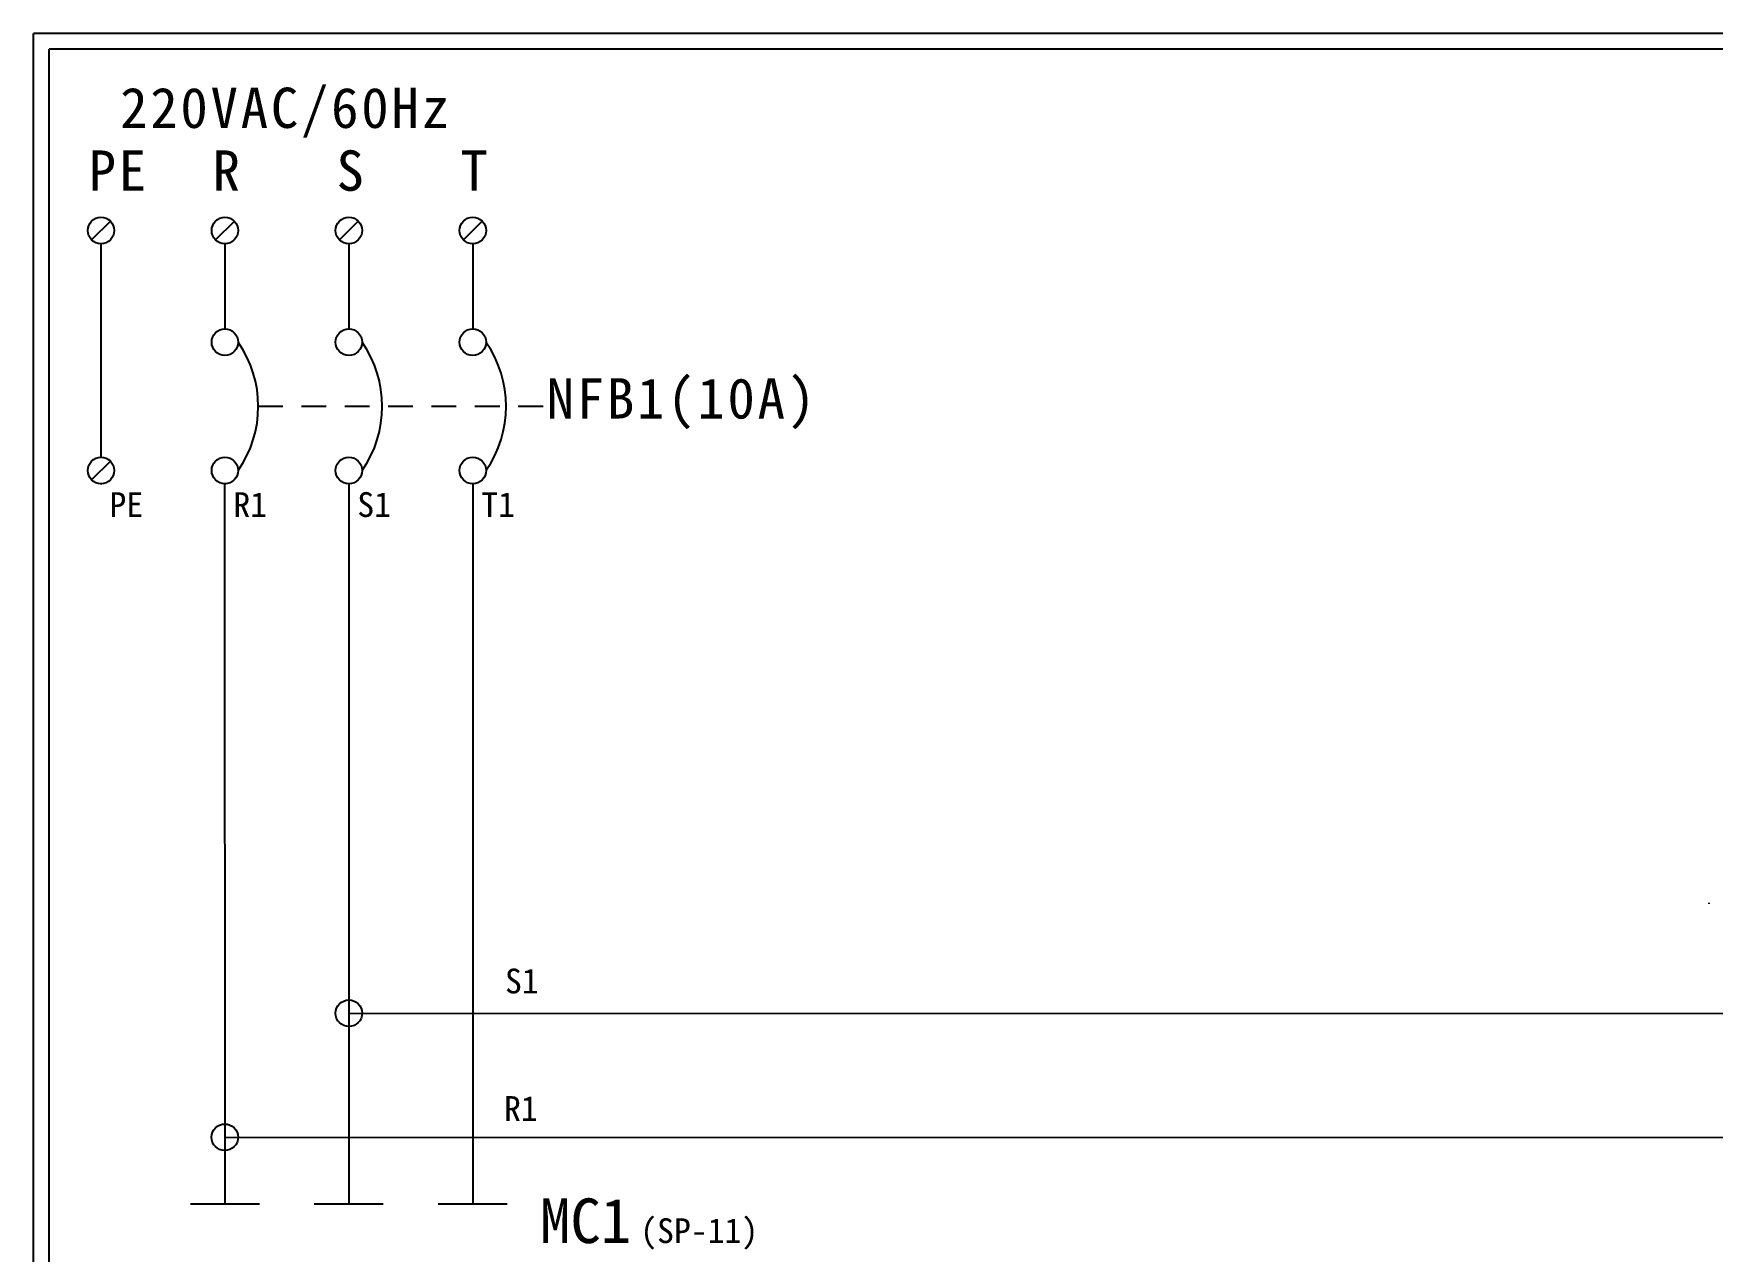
# Model space of a CAD drawing. Extents: x 10 to 297, y 3 to 207.
# Drawn here: x 10 to 145.5, y 108.8 to 207 of the extents above; entities that cross this region are included whole.
import ezdxf

# ---------------------------------------------------------------- set-up
doc = ezdxf.new("R2010")
doc.units = 0
doc.linetypes.add('HIDDEN9', pattern=[3.5, 2, -1.5])
doc.layers.get('0').update_dxf_attribs({"linetype": 'CONTINUOUS'})
doc.layers.add('圖框層', color=7, linetype='CONTINUOUS')
doc.layers.add('標尺寸層', color=3, linetype='CONTINUOUS')
doc.styles.add('STSL', font='kaiu.ttf')
doc.styles.add('標楷體', font='kaiu.ttf')

msp = doc.modelspace()

# ---------------------------------------------------------------- linework, layer by layer
at = {"color": 7}
for p, q in [((16.2, 191.85), (14.68, 190.33)), ((26.2, 191.85), (24.68, 190.33)), ((36.2, 191.85), (34.68, 190.33)), ((46.2, 191.85), (44.68, 190.33)), ((16.2, 172.49), (14.68, 170.98)), ((25.41, 170.67), (25.44, 112.6))]:
    msp.add_line(p, q, dxfattribs=at)
at = {"color": 7, "linetype": 'HIDDEN9'}
msp.add_line((51.11, 176.91), (28.13, 176.91), dxfattribs=at)
at = {"color": 7}
for centre in [(15.44, 191.09), (25.44, 191.09), (35.44, 191.09), (45.44, 191.09), (25.44, 182.09), (35.44, 182.09), (45.44, 182.09), (15.44, 171.74), (25.44, 171.74), (35.44, 171.74), (45.44, 171.74), (35.44, 127.97), (25.43, 117.97)]:
    msp.add_circle(centre, 1.07, dxfattribs=at)
for centre in [(19.08, 176.91), (29.08, 176.91), (39.08, 176.91)]:
    msp.add_arc(centre, 9.05, 325.1286, 34.8714, dxfattribs=at)
at = {"layer": '圖框層', "color": 7}
for p, q in [((297, 206.97), (10, 206.97)), ((10, 3), (10, 206.97)), ((295.75, 205.72), (11.25, 205.72)), ((11.25, 4.25), (11.25, 205.72))]:
    msp.add_line(p, q, dxfattribs=at)
at = {"layer": '標尺寸層', "color": 7}
for p, q in [((15.44, 190.02), (15.44, 172.81)), ((25.44, 190.02), (25.44, 183.16)), ((35.44, 190.02), (35.44, 183.16)), ((45.44, 190.02), (45.44, 183.16)), ((15.44, 170.67), (15.44, 170.6)), ((25.44, 170.67), (25.44, 170.6)), ((35.44, 170.67), (35.44, 170.6)), ((35.44, 170.67), (35.44, 112.6)), ((45.44, 170.67), (45.44, 170.6)), ((45.44, 170.67), (45.44, 112.6)), ((145.18, 136.87), (145.18, 136.8)), ((232.08, 127.92), (35.44, 127.96)), ((35.43, 126.9), (35.43, 126.83)), ((232.08, 117.92), (25.44, 117.96)), ((25.43, 116.9), (25.43, 116.83)), ((22.65, 112.6), (28.22, 112.6)), ((32.65, 112.6), (38.21, 112.6)), ((42.64, 112.6), (48.21, 112.6))]:
    msp.add_line(p, q, dxfattribs=at)

# ---------------------------------------------------------------- texts
at = {"color": 7, "char_height": 3.25, "style": '標楷體'}
for s, insert, width, attachment_point in [('\\pt6.5;{\\T1.1;220VAC/60Hz}', (30.36, 200.59), 32.2791, 5), ('\\pt6.5;{\\T1.1;PE}', (14.44, 197.55), 2, 1), ('\\pt6.5;{\\T1.1;R}', (24.44, 197.55), 2, 1), ('\\pt6.5;{\\T1.1;S}', (34.44, 197.55), 2, 1), ('\\pt6.5;{\\T1.1;T}', (44.44, 197.55), 2, 1), ('\\pt6.5;{\\T1.1;NFB1(10A)}', (62.34, 179.18), 22.4705, 2)]:
    msp.add_mtext(s, dxfattribs=dict(at, insert=insert, width=width, attachment_point=attachment_point))
at = {"layer": '圖框層', "color": 7, "style": 'STSL'}
for s, height, p in [('PE', 2, (16.12, 167.99)), ('R1', 2, (26.12, 167.99)), ('S1', 2, (36.12, 167.99)), ('T1', 2, (46.12, 167.99)), ('S1', 2, (48.04, 129.57)), ('R1', 2, (47.96, 119.29)), ('MC1', 3.6, (50.87, 109.44)), ('(SP-11)', 2, (58.95, 109.44))]:
    msp.add_text(s, height=height, dxfattribs=at).set_placement(p)

doc.saveas('drawing.dxf')
